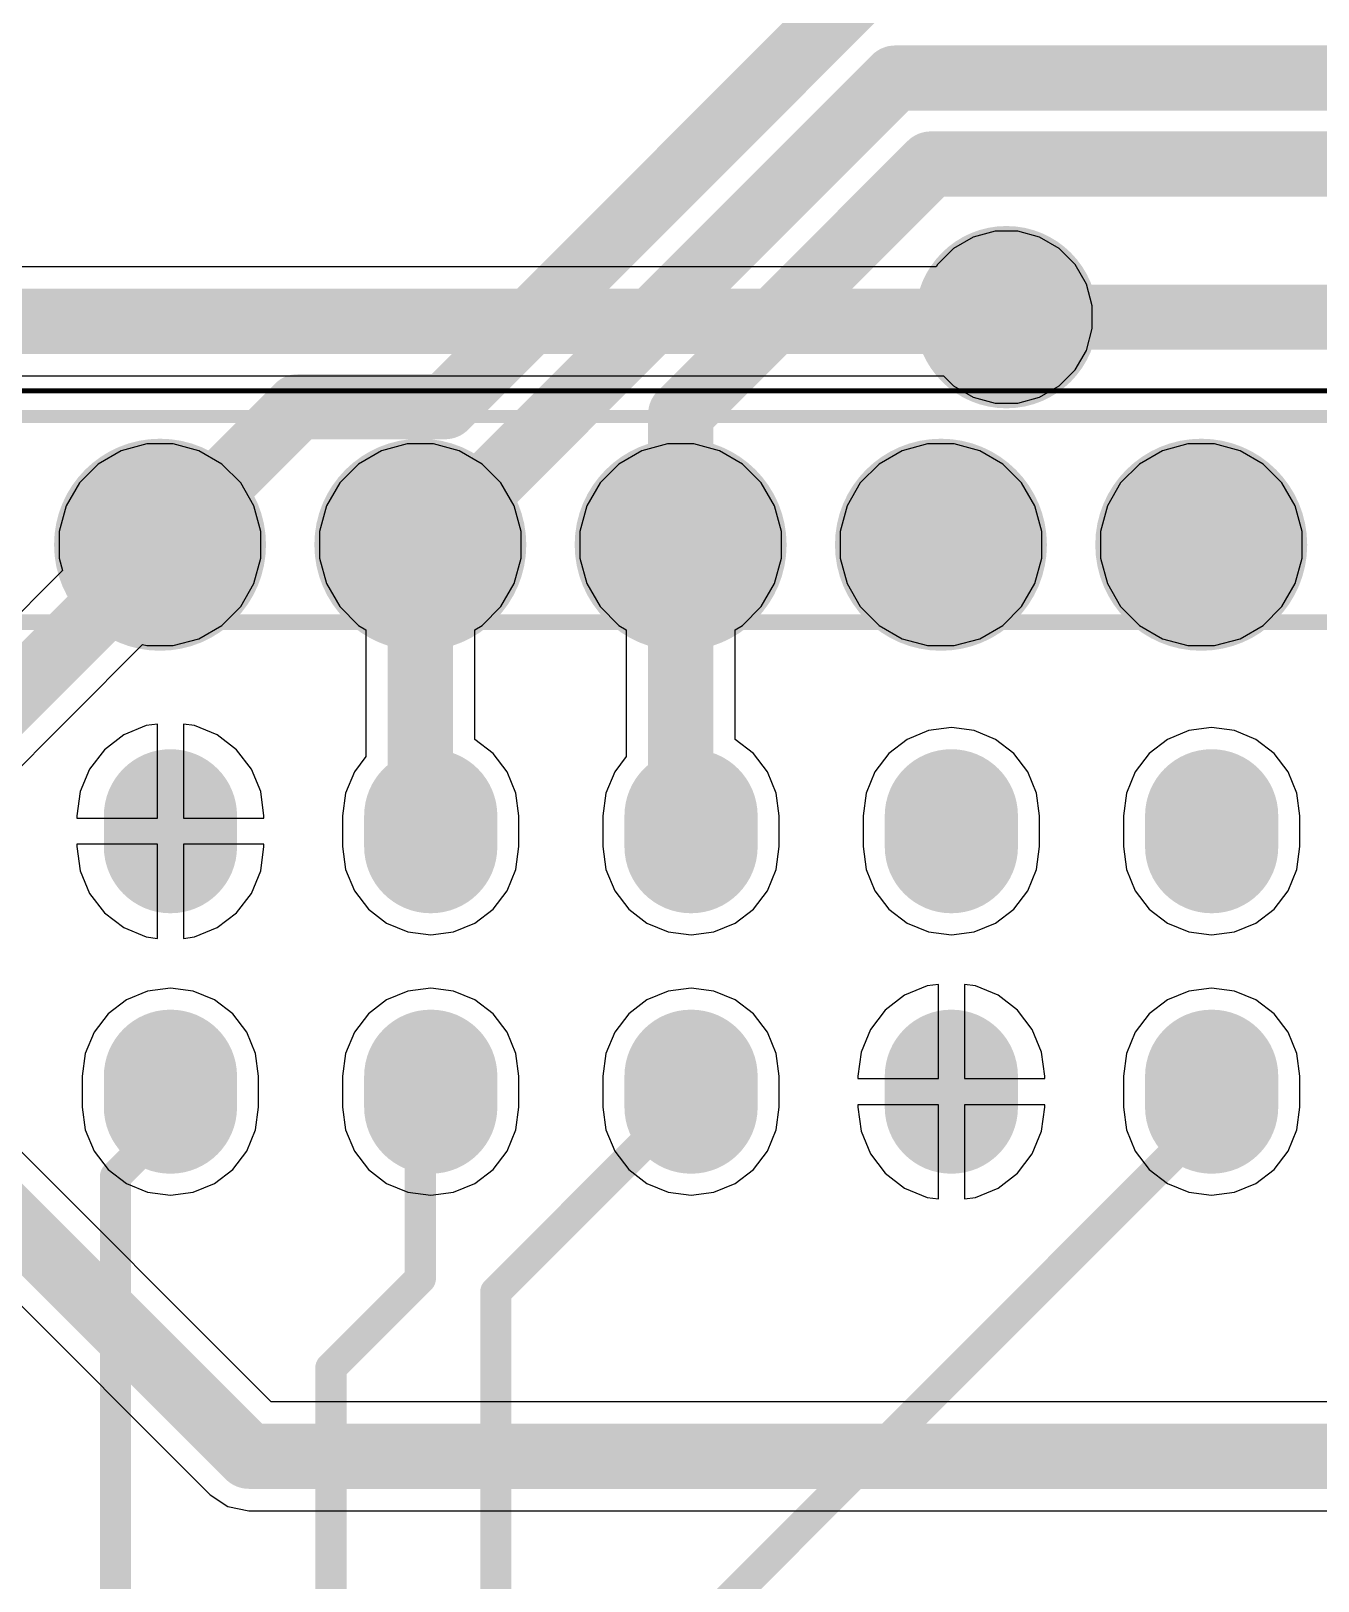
# Model space of a CAD drawing. Header units: inches. Extents: x -0.01 to 8.25, y -0.01 to 4.91.
# Drawn here: x 1.296 to 1.791, y 1.17 to 1.765 of the extents above; entities that cross this region are included whole.
import ezdxf

# ---------------------------------------------------------------- set-up
doc = ezdxf.new("R2010")
doc.units = ezdxf.units.IN
doc.header["$MEASUREMENT"] = 0
for name, color, linetype in [('Bottom Layer', 5, 'Continuous'), ('Bottom Solder', 6, 'Continuous'), ('Multi-Layer', 9, 'Continuous'), ('Pad Holes', 156, 'Continuous'), ('Top Assembly', 56, 'Continuous'), ('Top Courtyard', 56, 'Continuous'), ('Top Layer', 1, 'Continuous'), ('Top Overlay', 2, 'Continuous'), ('Top Solder', 216, 'Continuous'), ('Via Holes', 16, 'Continuous')]:
    doc.layers.add(name, color=color, linetype=linetype)

# ---------------------------------------------------------------- blocks, each defined once
blk = doc.blocks.new('MODULE_ESP32_DEVKITC_32D_37')
at = {"layer": 'Bottom Layer'}
h = blk.add_hatch(color=5, dxfattribs=at)
edge = h.paths.add_edge_path()
edge.add_arc((0.5, -0.22205), 0.03071, 0, 360)
h = blk.add_hatch(color=5, dxfattribs=at)
edge = h.paths.add_edge_path()
edge.add_arc((0.5, -0.32205), 0.03071, 0, 360)
h = blk.add_hatch(color=5, dxfattribs=at)
edge = h.paths.add_edge_path()
edge.add_arc((0.5, -0.42205), 0.03071, 0, 360)
h = blk.add_hatch(color=5, dxfattribs=at)
edge = h.paths.add_edge_path()
edge.add_arc((0.5, -0.52205), 0.03071, 0, 360)
h = blk.add_hatch(color=5, dxfattribs=at)
edge = h.paths.add_edge_path()
edge.add_arc((0.5, -0.62205), 0.03071, 0, 360)
at = {"layer": 'Bottom Solder'}
h = blk.add_hatch(color=6, dxfattribs=at)
edge = h.paths.add_edge_path()
edge.add_arc((0.5, -0.22205), 0.04071, 0, 360)
h = blk.add_hatch(color=6, dxfattribs=at)
edge = h.paths.add_edge_path()
edge.add_arc((0.5, -0.32205), 0.04071, 0, 360)
h = blk.add_hatch(color=6, dxfattribs=at)
edge = h.paths.add_edge_path()
edge.add_arc((0.5, -0.42205), 0.04071, 0, 360)
h = blk.add_hatch(color=6, dxfattribs=at)
edge = h.paths.add_edge_path()
edge.add_arc((0.5, -0.52205), 0.04071, 0, 360)
h = blk.add_hatch(color=6, dxfattribs=at)
edge = h.paths.add_edge_path()
edge.add_arc((0.5, -0.62205), 0.04071, 0, 360)
at = {"layer": 'Multi-Layer'}
h = blk.add_hatch(color=9, dxfattribs=at)
edge = h.paths.add_edge_path()
edge.add_arc((0.5, -0.22205), 0.03071, 0, 360)
h = blk.add_hatch(color=9, dxfattribs=at)
edge = h.paths.add_edge_path()
edge.add_arc((0.5, -0.32205), 0.03071, 0, 360)
h = blk.add_hatch(color=9, dxfattribs=at)
edge = h.paths.add_edge_path()
edge.add_arc((0.5, -0.42205), 0.03071, 0, 360)
h = blk.add_hatch(color=9, dxfattribs=at)
edge = h.paths.add_edge_path()
edge.add_arc((0.5, -0.52205), 0.03071, 0, 360)
h = blk.add_hatch(color=9, dxfattribs=at)
edge = h.paths.add_edge_path()
edge.add_arc((0.5, -0.62205), 0.03071, 0, 360)
at = {"layer": 'Pad Holes'}
h = blk.add_hatch(color=7, dxfattribs=at)
edge = h.paths.add_edge_path()
edge.add_arc((0.5, -0.22205), 0.02047, 0, 360)
h = blk.add_hatch(color=7, dxfattribs=at)
edge = h.paths.add_edge_path()
edge.add_arc((0.5, -0.32205), 0.02047, 0, 360)
h = blk.add_hatch(color=7, dxfattribs=at)
edge = h.paths.add_edge_path()
edge.add_arc((0.5, -0.42205), 0.02047, 0, 360)
h = blk.add_hatch(color=7, dxfattribs=at)
edge = h.paths.add_edge_path()
edge.add_arc((0.5, -0.52205), 0.02047, 0, 360)
h = blk.add_hatch(color=7, dxfattribs=at)
edge = h.paths.add_edge_path()
edge.add_arc((0.5, -0.62205), 0.02047, 0, 360)
at = {"layer": 'Top Layer'}
h = blk.add_hatch(color=1, dxfattribs=at)
edge = h.paths.add_edge_path()
edge.add_arc((0.5, -0.22205), 0.03071, 0, 360)
h = blk.add_hatch(color=1, dxfattribs=at)
edge = h.paths.add_edge_path()
edge.add_arc((0.5, -0.32205), 0.03071, 0, 360)
h = blk.add_hatch(color=1, dxfattribs=at)
edge = h.paths.add_edge_path()
edge.add_arc((0.5, -0.42205), 0.03071, 0, 360)
h = blk.add_hatch(color=1, dxfattribs=at)
edge = h.paths.add_edge_path()
edge.add_arc((0.5, -0.52205), 0.03071, 0, 360)
h = blk.add_hatch(color=1, dxfattribs=at)
edge = h.paths.add_edge_path()
edge.add_arc((0.5, -0.62205), 0.03071, 0, 360)
at = {"layer": 'Top Solder'}
h = blk.add_hatch(color=216, dxfattribs=at)
edge = h.paths.add_edge_path()
edge.add_arc((0.5, -0.22205), 0.04071, 0, 360)
h = blk.add_hatch(color=216, dxfattribs=at)
edge = h.paths.add_edge_path()
edge.add_arc((0.5, -0.32205), 0.04071, 0, 360)
h = blk.add_hatch(color=216, dxfattribs=at)
edge = h.paths.add_edge_path()
edge.add_arc((0.5, -0.42205), 0.04071, 0, 360)
h = blk.add_hatch(color=216, dxfattribs=at)
edge = h.paths.add_edge_path()
edge.add_arc((0.5, -0.52205), 0.04071, 0, 360)
h = blk.add_hatch(color=216, dxfattribs=at)
edge = h.paths.add_edge_path()
edge.add_arc((0.5, -0.62205), 0.04071, 0, 360)
at = {"layer": 'Top Assembly'}
blk.add_lwpolyline([(0.54921, 1.0689, 0.005, 0.005, 0), (0.54921, -1.07283, 0.005, 0.005, 0)], format="xyseb", dxfattribs=at)
at = {"layer": 'Top Courtyard'}
blk.add_lwpolyline([(0.55906, 1.07874, 0.00197, 0.00197, 0), (0.55906, -1.08268, 0.00197, 0.00197, 0)], format="xyseb", dxfattribs=at)
at = {"layer": 'Top Overlay'}
blk.add_lwpolyline([(0.54921, 1.0689, 0.005, 0.005, 0), (0.54921, -1.07283, 0.005, 0.005, 0)], format="xyseb", dxfattribs=at)
blk = doc.blocks.new('RPI_ZERO_W_38')
at = {"layer": 'Bottom Layer'}
h = blk.add_hatch(color=5, dxfattribs=at)
edge = h.paths.add_edge_path()
edge.add_arc((-1.19213, 0.96378), 0.02559, 180, 360)
edge.add_line((-1.16654, 0.96378), (-1.16654, 0.97559))
edge.add_arc((-1.19213, 0.97559), 0.02559, 0, 180)
edge.add_line((-1.21772, 0.97559), (-1.21772, 0.96378))
h = blk.add_hatch(color=5, dxfattribs=at)
edge = h.paths.add_edge_path()
edge.add_arc((-1.09213, 0.96378), 0.02559, 180, 360)
edge.add_line((-1.06654, 0.96378), (-1.06654, 0.97559))
edge.add_arc((-1.09213, 0.97559), 0.02559, 0, 180)
edge.add_line((-1.11772, 0.97559), (-1.11772, 0.96378))
h = blk.add_hatch(color=5, dxfattribs=at)
edge = h.paths.add_edge_path()
edge.add_arc((-0.99213, 0.96378), 0.02559, 180, 360)
edge.add_line((-0.96654, 0.96378), (-0.96654, 0.97559))
edge.add_arc((-0.99213, 0.97559), 0.02559, 0, 180)
edge.add_line((-1.01772, 0.97559), (-1.01772, 0.96378))
h = blk.add_hatch(color=5, dxfattribs=at)
edge = h.paths.add_edge_path()
edge.add_arc((-0.89213, 0.96378), 0.02559, 180, 360)
edge.add_line((-0.86654, 0.96378), (-0.86654, 0.97559))
edge.add_arc((-0.89213, 0.97559), 0.02559, 0, 180)
edge.add_line((-0.91772, 0.97559), (-0.91772, 0.96378))
h = blk.add_hatch(color=5, dxfattribs=at)
edge = h.paths.add_edge_path()
edge.add_arc((-0.79213, 0.96378), 0.02559, 180, 360)
edge.add_line((-0.76654, 0.96378), (-0.76654, 0.97559))
edge.add_arc((-0.79213, 0.97559), 0.02559, 0, 180)
edge.add_line((-0.81772, 0.97559), (-0.81772, 0.96378))
h = blk.add_hatch(color=5, dxfattribs=at)
edge = h.paths.add_edge_path()
edge.add_arc((-1.19213, 0.86378), 0.02559, 180, 360)
edge.add_line((-1.16654, 0.86378), (-1.16654, 0.87559))
edge.add_arc((-1.19213, 0.87559), 0.02559, 0, 180)
edge.add_line((-1.21772, 0.87559), (-1.21772, 0.86378))
h = blk.add_hatch(color=5, dxfattribs=at)
edge = h.paths.add_edge_path()
edge.add_arc((-1.09213, 0.86378), 0.02559, 180, 360)
edge.add_line((-1.06654, 0.86378), (-1.06654, 0.87559))
edge.add_arc((-1.09213, 0.87559), 0.02559, 0, 180)
edge.add_line((-1.11772, 0.87559), (-1.11772, 0.86378))
h = blk.add_hatch(color=5, dxfattribs=at)
edge = h.paths.add_edge_path()
edge.add_arc((-0.99213, 0.86378), 0.02559, 180, 360)
edge.add_line((-0.96654, 0.86378), (-0.96654, 0.87559))
edge.add_arc((-0.99213, 0.87559), 0.02559, 0, 180)
edge.add_line((-1.01772, 0.87559), (-1.01772, 0.86378))
h = blk.add_hatch(color=5, dxfattribs=at)
edge = h.paths.add_edge_path()
edge.add_arc((-0.89213, 0.86378), 0.02559, 180, 360)
edge.add_line((-0.86654, 0.86378), (-0.86654, 0.87559))
edge.add_arc((-0.89213, 0.87559), 0.02559, 0, 180)
edge.add_line((-0.91772, 0.87559), (-0.91772, 0.86378))
h = blk.add_hatch(color=5, dxfattribs=at)
edge = h.paths.add_edge_path()
edge.add_arc((-0.79213, 0.86378), 0.02559, 180, 360)
edge.add_line((-0.76654, 0.86378), (-0.76654, 0.87559))
edge.add_arc((-0.79213, 0.87559), 0.02559, 0, 180)
edge.add_line((-0.81772, 0.87559), (-0.81772, 0.86378))
at = {"layer": 'Bottom Solder'}
h = blk.add_hatch(color=6, dxfattribs=at)
edge = h.paths.add_edge_path()
edge.add_arc((-1.19213, 0.96378), 0.02559, 180, 360)
edge.add_line((-1.16654, 0.96378), (-1.16654, 0.97559))
edge.add_arc((-1.19213, 0.97559), 0.02559, 0, 180)
edge.add_line((-1.21772, 0.97559), (-1.21772, 0.96378))
h = blk.add_hatch(color=6, dxfattribs=at)
edge = h.paths.add_edge_path()
edge.add_arc((-1.09213, 0.96378), 0.02559, 180, 360)
edge.add_line((-1.06654, 0.96378), (-1.06654, 0.97559))
edge.add_arc((-1.09213, 0.97559), 0.02559, 0, 180)
edge.add_line((-1.11772, 0.97559), (-1.11772, 0.96378))
h = blk.add_hatch(color=6, dxfattribs=at)
edge = h.paths.add_edge_path()
edge.add_arc((-0.99213, 0.96378), 0.02559, 180, 360)
edge.add_line((-0.96654, 0.96378), (-0.96654, 0.97559))
edge.add_arc((-0.99213, 0.97559), 0.02559, 0, 180)
edge.add_line((-1.01772, 0.97559), (-1.01772, 0.96378))
h = blk.add_hatch(color=6, dxfattribs=at)
edge = h.paths.add_edge_path()
edge.add_arc((-0.89213, 0.96378), 0.02559, 180, 360)
edge.add_line((-0.86654, 0.96378), (-0.86654, 0.97559))
edge.add_arc((-0.89213, 0.97559), 0.02559, 0, 180)
edge.add_line((-0.91772, 0.97559), (-0.91772, 0.96378))
h = blk.add_hatch(color=6, dxfattribs=at)
edge = h.paths.add_edge_path()
edge.add_arc((-0.79213, 0.96378), 0.02559, 180, 360)
edge.add_line((-0.76654, 0.96378), (-0.76654, 0.97559))
edge.add_arc((-0.79213, 0.97559), 0.02559, 0, 180)
edge.add_line((-0.81772, 0.97559), (-0.81772, 0.96378))
h = blk.add_hatch(color=6, dxfattribs=at)
edge = h.paths.add_edge_path()
edge.add_arc((-1.19213, 0.86378), 0.02559, 180, 360)
edge.add_line((-1.16654, 0.86378), (-1.16654, 0.87559))
edge.add_arc((-1.19213, 0.87559), 0.02559, 0, 180)
edge.add_line((-1.21772, 0.87559), (-1.21772, 0.86378))
h = blk.add_hatch(color=6, dxfattribs=at)
edge = h.paths.add_edge_path()
edge.add_arc((-1.09213, 0.86378), 0.02559, 180, 360)
edge.add_line((-1.06654, 0.86378), (-1.06654, 0.87559))
edge.add_arc((-1.09213, 0.87559), 0.02559, 0, 180)
edge.add_line((-1.11772, 0.87559), (-1.11772, 0.86378))
h = blk.add_hatch(color=6, dxfattribs=at)
edge = h.paths.add_edge_path()
edge.add_arc((-0.99213, 0.86378), 0.02559, 180, 360)
edge.add_line((-0.96654, 0.86378), (-0.96654, 0.87559))
edge.add_arc((-0.99213, 0.87559), 0.02559, 0, 180)
edge.add_line((-1.01772, 0.87559), (-1.01772, 0.86378))
h = blk.add_hatch(color=6, dxfattribs=at)
edge = h.paths.add_edge_path()
edge.add_arc((-0.89213, 0.86378), 0.02559, 180, 360)
edge.add_line((-0.86654, 0.86378), (-0.86654, 0.87559))
edge.add_arc((-0.89213, 0.87559), 0.02559, 0, 180)
edge.add_line((-0.91772, 0.87559), (-0.91772, 0.86378))
h = blk.add_hatch(color=6, dxfattribs=at)
edge = h.paths.add_edge_path()
edge.add_arc((-0.79213, 0.86378), 0.02559, 180, 360)
edge.add_line((-0.76654, 0.86378), (-0.76654, 0.87559))
edge.add_arc((-0.79213, 0.87559), 0.02559, 0, 180)
edge.add_line((-0.81772, 0.87559), (-0.81772, 0.86378))
at = {"layer": 'Multi-Layer'}
h = blk.add_hatch(color=9, dxfattribs=at)
edge = h.paths.add_edge_path()
edge.add_arc((-1.19213, 0.96378), 0.02559, 180, 360)
edge.add_line((-1.16654, 0.96378), (-1.16654, 0.97559))
edge.add_arc((-1.19213, 0.97559), 0.02559, 0, 180)
edge.add_line((-1.21772, 0.97559), (-1.21772, 0.96378))
h = blk.add_hatch(color=9, dxfattribs=at)
edge = h.paths.add_edge_path()
edge.add_arc((-1.09213, 0.96378), 0.02559, 180, 360)
edge.add_line((-1.06654, 0.96378), (-1.06654, 0.97559))
edge.add_arc((-1.09213, 0.97559), 0.02559, 0, 180)
edge.add_line((-1.11772, 0.97559), (-1.11772, 0.96378))
h = blk.add_hatch(color=9, dxfattribs=at)
edge = h.paths.add_edge_path()
edge.add_arc((-0.99213, 0.96378), 0.02559, 180, 360)
edge.add_line((-0.96654, 0.96378), (-0.96654, 0.97559))
edge.add_arc((-0.99213, 0.97559), 0.02559, 0, 180)
edge.add_line((-1.01772, 0.97559), (-1.01772, 0.96378))
h = blk.add_hatch(color=9, dxfattribs=at)
edge = h.paths.add_edge_path()
edge.add_arc((-0.89213, 0.96378), 0.02559, 180, 360)
edge.add_line((-0.86654, 0.96378), (-0.86654, 0.97559))
edge.add_arc((-0.89213, 0.97559), 0.02559, 0, 180)
edge.add_line((-0.91772, 0.97559), (-0.91772, 0.96378))
h = blk.add_hatch(color=9, dxfattribs=at)
edge = h.paths.add_edge_path()
edge.add_arc((-0.79213, 0.96378), 0.02559, 180, 360)
edge.add_line((-0.76654, 0.96378), (-0.76654, 0.97559))
edge.add_arc((-0.79213, 0.97559), 0.02559, 0, 180)
edge.add_line((-0.81772, 0.97559), (-0.81772, 0.96378))
h = blk.add_hatch(color=9, dxfattribs=at)
edge = h.paths.add_edge_path()
edge.add_arc((-1.19213, 0.86378), 0.02559, 180, 360)
edge.add_line((-1.16654, 0.86378), (-1.16654, 0.87559))
edge.add_arc((-1.19213, 0.87559), 0.02559, 0, 180)
edge.add_line((-1.21772, 0.87559), (-1.21772, 0.86378))
h = blk.add_hatch(color=9, dxfattribs=at)
edge = h.paths.add_edge_path()
edge.add_arc((-1.09213, 0.86378), 0.02559, 180, 360)
edge.add_line((-1.06654, 0.86378), (-1.06654, 0.87559))
edge.add_arc((-1.09213, 0.87559), 0.02559, 0, 180)
edge.add_line((-1.11772, 0.87559), (-1.11772, 0.86378))
h = blk.add_hatch(color=9, dxfattribs=at)
edge = h.paths.add_edge_path()
edge.add_arc((-0.99213, 0.86378), 0.02559, 180, 360)
edge.add_line((-0.96654, 0.86378), (-0.96654, 0.87559))
edge.add_arc((-0.99213, 0.87559), 0.02559, 0, 180)
edge.add_line((-1.01772, 0.87559), (-1.01772, 0.86378))
h = blk.add_hatch(color=9, dxfattribs=at)
edge = h.paths.add_edge_path()
edge.add_arc((-0.89213, 0.86378), 0.02559, 180, 360)
edge.add_line((-0.86654, 0.86378), (-0.86654, 0.87559))
edge.add_arc((-0.89213, 0.87559), 0.02559, 0, 180)
edge.add_line((-0.91772, 0.87559), (-0.91772, 0.86378))
h = blk.add_hatch(color=9, dxfattribs=at)
edge = h.paths.add_edge_path()
edge.add_arc((-0.79213, 0.86378), 0.02559, 180, 360)
edge.add_line((-0.76654, 0.86378), (-0.76654, 0.87559))
edge.add_arc((-0.79213, 0.87559), 0.02559, 0, 180)
edge.add_line((-0.81772, 0.87559), (-0.81772, 0.86378))
at = {"layer": 'Pad Holes'}
h = blk.add_hatch(color=7, dxfattribs=at)
edge = h.paths.add_edge_path()
edge.add_arc((-1.19213, 0.96969), 0.02, 0, 360)
h = blk.add_hatch(color=7, dxfattribs=at)
edge = h.paths.add_edge_path()
edge.add_arc((-1.09213, 0.96969), 0.02, 0, 360)
h = blk.add_hatch(color=7, dxfattribs=at)
edge = h.paths.add_edge_path()
edge.add_arc((-0.99213, 0.96969), 0.02, 0, 360)
h = blk.add_hatch(color=7, dxfattribs=at)
edge = h.paths.add_edge_path()
edge.add_arc((-0.89213, 0.96969), 0.02, 0, 360)
h = blk.add_hatch(color=7, dxfattribs=at)
edge = h.paths.add_edge_path()
edge.add_arc((-0.79213, 0.96969), 0.02, 0, 360)
h = blk.add_hatch(color=7, dxfattribs=at)
edge = h.paths.add_edge_path()
edge.add_arc((-1.19213, 0.86969), 0.02, 0, 360)
h = blk.add_hatch(color=7, dxfattribs=at)
edge = h.paths.add_edge_path()
edge.add_arc((-1.09213, 0.86969), 0.02, 0, 360)
h = blk.add_hatch(color=7, dxfattribs=at)
edge = h.paths.add_edge_path()
edge.add_arc((-0.99213, 0.86969), 0.02, 0, 360)
h = blk.add_hatch(color=7, dxfattribs=at)
edge = h.paths.add_edge_path()
edge.add_arc((-0.89213, 0.86969), 0.02, 0, 360)
h = blk.add_hatch(color=7, dxfattribs=at)
edge = h.paths.add_edge_path()
edge.add_arc((-0.79213, 0.86969), 0.02, 0, 360)
at = {"layer": 'Top Layer'}
h = blk.add_hatch(color=1, dxfattribs=at)
edge = h.paths.add_edge_path()
edge.add_arc((-1.19213, 0.96378), 0.02559, 180, 360)
edge.add_line((-1.16654, 0.96378), (-1.16654, 0.97559))
edge.add_arc((-1.19213, 0.97559), 0.02559, 0, 180)
edge.add_line((-1.21772, 0.97559), (-1.21772, 0.96378))
h = blk.add_hatch(color=1, dxfattribs=at)
edge = h.paths.add_edge_path()
edge.add_arc((-1.09213, 0.96378), 0.02559, 180, 360)
edge.add_line((-1.06654, 0.96378), (-1.06654, 0.97559))
edge.add_arc((-1.09213, 0.97559), 0.02559, 0, 180)
edge.add_line((-1.11772, 0.97559), (-1.11772, 0.96378))
h = blk.add_hatch(color=1, dxfattribs=at)
edge = h.paths.add_edge_path()
edge.add_arc((-0.99213, 0.96378), 0.02559, 180, 360)
edge.add_line((-0.96654, 0.96378), (-0.96654, 0.97559))
edge.add_arc((-0.99213, 0.97559), 0.02559, 0, 180)
edge.add_line((-1.01772, 0.97559), (-1.01772, 0.96378))
h = blk.add_hatch(color=1, dxfattribs=at)
edge = h.paths.add_edge_path()
edge.add_arc((-0.89213, 0.96378), 0.02559, 180, 360)
edge.add_line((-0.86654, 0.96378), (-0.86654, 0.97559))
edge.add_arc((-0.89213, 0.97559), 0.02559, 0, 180)
edge.add_line((-0.91772, 0.97559), (-0.91772, 0.96378))
h = blk.add_hatch(color=1, dxfattribs=at)
edge = h.paths.add_edge_path()
edge.add_arc((-0.79213, 0.96378), 0.02559, 180, 360)
edge.add_line((-0.76654, 0.96378), (-0.76654, 0.97559))
edge.add_arc((-0.79213, 0.97559), 0.02559, 0, 180)
edge.add_line((-0.81772, 0.97559), (-0.81772, 0.96378))
h = blk.add_hatch(color=1, dxfattribs=at)
edge = h.paths.add_edge_path()
edge.add_arc((-1.19213, 0.86378), 0.02559, 180, 360)
edge.add_line((-1.16654, 0.86378), (-1.16654, 0.87559))
edge.add_arc((-1.19213, 0.87559), 0.02559, 0, 180)
edge.add_line((-1.21772, 0.87559), (-1.21772, 0.86378))
h = blk.add_hatch(color=1, dxfattribs=at)
edge = h.paths.add_edge_path()
edge.add_arc((-1.09213, 0.86378), 0.02559, 180, 360)
edge.add_line((-1.06654, 0.86378), (-1.06654, 0.87559))
edge.add_arc((-1.09213, 0.87559), 0.02559, 0, 180)
edge.add_line((-1.11772, 0.87559), (-1.11772, 0.86378))
h = blk.add_hatch(color=1, dxfattribs=at)
edge = h.paths.add_edge_path()
edge.add_arc((-0.99213, 0.86378), 0.02559, 180, 360)
edge.add_line((-0.96654, 0.86378), (-0.96654, 0.87559))
edge.add_arc((-0.99213, 0.87559), 0.02559, 0, 180)
edge.add_line((-1.01772, 0.87559), (-1.01772, 0.86378))
h = blk.add_hatch(color=1, dxfattribs=at)
edge = h.paths.add_edge_path()
edge.add_arc((-0.89213, 0.86378), 0.02559, 180, 360)
edge.add_line((-0.86654, 0.86378), (-0.86654, 0.87559))
edge.add_arc((-0.89213, 0.87559), 0.02559, 0, 180)
edge.add_line((-0.91772, 0.87559), (-0.91772, 0.86378))
h = blk.add_hatch(color=1, dxfattribs=at)
edge = h.paths.add_edge_path()
edge.add_arc((-0.79213, 0.86378), 0.02559, 180, 360)
edge.add_line((-0.76654, 0.86378), (-0.76654, 0.87559))
edge.add_arc((-0.79213, 0.87559), 0.02559, 0, 180)
edge.add_line((-0.81772, 0.87559), (-0.81772, 0.86378))
at = {"layer": 'Top Solder'}
h = blk.add_hatch(color=216, dxfattribs=at)
edge = h.paths.add_edge_path()
edge.add_arc((-1.19213, 0.96378), 0.02559, 180, 360)
edge.add_line((-1.16654, 0.96378), (-1.16654, 0.97559))
edge.add_arc((-1.19213, 0.97559), 0.02559, 0, 180)
edge.add_line((-1.21772, 0.97559), (-1.21772, 0.96378))
h = blk.add_hatch(color=216, dxfattribs=at)
edge = h.paths.add_edge_path()
edge.add_arc((-1.09213, 0.96378), 0.02559, 180, 360)
edge.add_line((-1.06654, 0.96378), (-1.06654, 0.97559))
edge.add_arc((-1.09213, 0.97559), 0.02559, 0, 180)
edge.add_line((-1.11772, 0.97559), (-1.11772, 0.96378))
h = blk.add_hatch(color=216, dxfattribs=at)
edge = h.paths.add_edge_path()
edge.add_arc((-0.99213, 0.96378), 0.02559, 180, 360)
edge.add_line((-0.96654, 0.96378), (-0.96654, 0.97559))
edge.add_arc((-0.99213, 0.97559), 0.02559, 0, 180)
edge.add_line((-1.01772, 0.97559), (-1.01772, 0.96378))
h = blk.add_hatch(color=216, dxfattribs=at)
edge = h.paths.add_edge_path()
edge.add_arc((-0.89213, 0.96378), 0.02559, 180, 360)
edge.add_line((-0.86654, 0.96378), (-0.86654, 0.97559))
edge.add_arc((-0.89213, 0.97559), 0.02559, 0, 180)
edge.add_line((-0.91772, 0.97559), (-0.91772, 0.96378))
h = blk.add_hatch(color=216, dxfattribs=at)
edge = h.paths.add_edge_path()
edge.add_arc((-0.79213, 0.96378), 0.02559, 180, 360)
edge.add_line((-0.76654, 0.96378), (-0.76654, 0.97559))
edge.add_arc((-0.79213, 0.97559), 0.02559, 0, 180)
edge.add_line((-0.81772, 0.97559), (-0.81772, 0.96378))
h = blk.add_hatch(color=216, dxfattribs=at)
edge = h.paths.add_edge_path()
edge.add_arc((-1.19213, 0.86378), 0.02559, 180, 360)
edge.add_line((-1.16654, 0.86378), (-1.16654, 0.87559))
edge.add_arc((-1.19213, 0.87559), 0.02559, 0, 180)
edge.add_line((-1.21772, 0.87559), (-1.21772, 0.86378))
h = blk.add_hatch(color=216, dxfattribs=at)
edge = h.paths.add_edge_path()
edge.add_arc((-1.09213, 0.86378), 0.02559, 180, 360)
edge.add_line((-1.06654, 0.86378), (-1.06654, 0.87559))
edge.add_arc((-1.09213, 0.87559), 0.02559, 0, 180)
edge.add_line((-1.11772, 0.87559), (-1.11772, 0.86378))
h = blk.add_hatch(color=216, dxfattribs=at)
edge = h.paths.add_edge_path()
edge.add_arc((-0.99213, 0.86378), 0.02559, 180, 360)
edge.add_line((-0.96654, 0.86378), (-0.96654, 0.87559))
edge.add_arc((-0.99213, 0.87559), 0.02559, 0, 180)
edge.add_line((-1.01772, 0.87559), (-1.01772, 0.86378))
h = blk.add_hatch(color=216, dxfattribs=at)
edge = h.paths.add_edge_path()
edge.add_arc((-0.89213, 0.86378), 0.02559, 180, 360)
edge.add_line((-0.86654, 0.86378), (-0.86654, 0.87559))
edge.add_arc((-0.89213, 0.87559), 0.02559, 0, 180)
edge.add_line((-0.91772, 0.87559), (-0.91772, 0.86378))
h = blk.add_hatch(color=216, dxfattribs=at)
edge = h.paths.add_edge_path()
edge.add_arc((-0.79213, 0.86378), 0.02559, 180, 360)
edge.add_line((-0.76654, 0.86378), (-0.76654, 0.87559))
edge.add_arc((-0.79213, 0.87559), 0.02559, 0, 180)
edge.add_line((-0.81772, 0.87559), (-0.81772, 0.86378))
at = {"layer": 'Top Overlay'}
blk.add_lwpolyline([(-2.45, 1.05, 0.006, 0.006, 0), (0.2, 1.05, 0.006, 0.006, 0)], format="xyseb", dxfattribs=at)

msp = doc.modelspace()

# ---------------------------------------------------------------- hatches: boundary and pattern name
at = {"layer": 'Bottom Layer'}
h = msp.add_hatch(color=5, dxfattribs=at)
edge = h.paths.add_edge_path()
edge.add_arc((1.67114, 1.65518), 0.025, 0, 360)
at = {"layer": 'Bottom Solder'}
h = msp.add_hatch(color=6, dxfattribs=at)
edge = h.paths.add_edge_path()
edge.add_arc((1.67114, 1.65518), 0.035, 0, 360)
at = {"layer": 'Top Layer'}
h = msp.add_hatch(color=1, dxfattribs=at)
edge = h.paths.add_edge_path()
edge.add_arc((1.67114, 1.65518), 0.025, 0, 360)
at = {"layer": 'Top Solder'}
h = msp.add_hatch(color=216, dxfattribs=at)
edge = h.paths.add_edge_path()
edge.add_arc((1.67114, 1.65518), 0.035, 0, 360)
at = {"layer": 'Via Holes'}
h = msp.add_hatch(color=7, dxfattribs=at)
edge = h.paths.add_edge_path()
edge.add_arc((1.67114, 1.65518), 0.00984, 0, 360)

# ---------------------------------------------------------------- linework, layer by layer
at = {"layer": 'Bottom Layer'}
for p, q in [((1.65841, 1.68593), (1.65088, 1.68158)), ((1.6668, 1.68818), (1.65841, 1.68593)), ((1.67549, 1.68818), (1.6668, 1.68818)), ((1.68388, 1.68593), (1.67549, 1.68818)), ((1.69141, 1.68158), (1.68388, 1.68593)), ((1.65088, 1.68158), (1.64474, 1.67544)), ((1.69755, 1.67544), (1.69141, 1.68158)), ((1.64418, 1.67448), (1.10894, 1.67448)), ((1.64474, 1.67544), (1.64418, 1.67448)), ((1.70189, 1.66791), (1.69755, 1.67544)), ((1.70414, 1.65952), (1.70189, 1.66791)), ((1.70414, 1.65083), (1.70414, 1.65952)), ((1.70189, 1.64244), (1.70414, 1.65083)), ((1.69755, 1.63491), (1.70189, 1.64244)), ((1.11173, 1.63268), (1.64697, 1.63268)), ((1.64697, 1.63268), (1.65088, 1.62877)), ((1.69141, 1.62877), (1.69755, 1.63491)), ((1.65088, 1.62877), (1.65841, 1.62443)), ((1.68388, 1.62443), (1.69141, 1.62877)), ((1.65841, 1.62443), (1.6668, 1.62218)), ((1.6668, 1.62218), (1.67549, 1.62218)), ((1.67549, 1.62218), (1.68388, 1.62443)), ((1.33106, 1.60387), (1.32223, 1.59877)), ((1.3409, 1.6065), (1.33106, 1.60387)), ((1.3511, 1.6065), (1.3409, 1.6065)), ((1.36094, 1.60387), (1.3511, 1.6065)), ((1.36977, 1.59877), (1.36094, 1.60387)), ((1.43106, 1.60387), (1.42223, 1.59877)), ((1.4409, 1.6065), (1.43106, 1.60387)), ((1.4511, 1.6065), (1.4409, 1.6065)), ((1.46094, 1.60387), (1.4511, 1.6065)), ((1.46977, 1.59877), (1.46094, 1.60387)), ((1.53106, 1.60387), (1.52223, 1.59877)), ((1.5409, 1.6065), (1.53106, 1.60387)), ((1.5511, 1.6065), (1.5409, 1.6065)), ((1.56094, 1.60387), (1.5511, 1.6065)), ((1.56977, 1.59877), (1.56094, 1.60387)), ((1.63106, 1.60387), (1.62223, 1.59877)), ((1.6409, 1.6065), (1.63106, 1.60387)), ((1.6511, 1.6065), (1.6409, 1.6065)), ((1.66094, 1.60387), (1.6511, 1.6065)), ((1.66977, 1.59877), (1.66094, 1.60387)), ((1.73106, 1.60387), (1.72223, 1.59877)), ((1.7409, 1.6065), (1.73106, 1.60387)), ((1.7511, 1.6065), (1.7409, 1.6065)), ((1.76094, 1.60387), (1.7511, 1.6065)), ((1.76977, 1.59877), (1.76094, 1.60387)), ((1.32223, 1.59877), (1.31503, 1.59156)), ((1.37698, 1.59156), (1.36977, 1.59877)), ((1.42223, 1.59877), (1.41503, 1.59156)), ((1.47698, 1.59156), (1.46977, 1.59877)), ((1.52223, 1.59877), (1.51503, 1.59156)), ((1.57698, 1.59156), (1.56977, 1.59877)), ((1.62223, 1.59877), (1.61503, 1.59156)), ((1.67698, 1.59156), (1.66977, 1.59877)), ((1.72223, 1.59877), (1.71503, 1.59156)), ((1.77698, 1.59156), (1.76977, 1.59877)), ((1.31503, 1.59156), (1.30993, 1.58274)), ((1.38207, 1.58274), (1.37698, 1.59156)), ((1.41503, 1.59156), (1.40993, 1.58274)), ((1.48207, 1.58274), (1.47698, 1.59156)), ((1.51503, 1.59156), (1.50993, 1.58274)), ((1.58207, 1.58274), (1.57698, 1.59156)), ((1.61503, 1.59156), (1.60993, 1.58274)), ((1.68207, 1.58274), (1.67698, 1.59156)), ((1.71503, 1.59156), (1.70993, 1.58274)), ((1.78207, 1.58274), (1.77698, 1.59156)), ((1.30993, 1.58274), (1.30729, 1.57289)), ((1.38471, 1.57289), (1.38207, 1.58274)), ((1.40993, 1.58274), (1.40729, 1.57289)), ((1.48471, 1.57289), (1.48207, 1.58274)), ((1.50993, 1.58274), (1.50729, 1.57289)), ((1.58471, 1.57289), (1.58207, 1.58274)), ((1.60993, 1.58274), (1.60729, 1.57289)), ((1.68471, 1.57289), (1.68207, 1.58274)), ((1.70993, 1.58274), (1.70729, 1.57289)), ((1.78471, 1.57289), (1.78207, 1.58274)), ((1.30729, 1.57289), (1.30729, 1.5627)), ((1.38471, 1.5627), (1.38471, 1.57289)), ((1.40729, 1.57289), (1.40729, 1.5627)), ((1.48471, 1.5627), (1.48471, 1.57289)), ((1.50729, 1.57289), (1.50729, 1.5627)), ((1.58471, 1.5627), (1.58471, 1.57289)), ((1.60729, 1.57289), (1.60729, 1.5627)), ((1.68471, 1.5627), (1.68471, 1.57289)), ((1.70729, 1.57289), (1.70729, 1.5627)), ((1.78471, 1.5627), (1.78471, 1.57289)), ((1.30729, 1.5627), (1.30858, 1.55789)), ((1.38207, 1.55286), (1.38471, 1.5627)), ((1.40729, 1.5627), (1.40993, 1.55286)), ((1.48207, 1.55286), (1.48471, 1.5627)), ((1.50729, 1.5627), (1.50993, 1.55286)), ((1.58207, 1.55286), (1.58471, 1.5627)), ((1.60729, 1.5627), (1.60993, 1.55286)), ((1.68207, 1.55286), (1.68471, 1.5627)), ((1.70729, 1.5627), (1.70993, 1.55286)), ((1.78207, 1.55286), (1.78471, 1.5627)), ((1.30858, 1.55789), (1.24801, 1.49732)), ((1.37698, 1.54403), (1.38207, 1.55286)), ((1.40993, 1.55286), (1.41503, 1.54403)), ((1.47698, 1.54403), (1.48207, 1.55286)), ((1.50993, 1.55286), (1.51503, 1.54403)), ((1.57698, 1.54403), (1.58207, 1.55286)), ((1.60993, 1.55286), (1.61503, 1.54403)), ((1.67698, 1.54403), (1.68207, 1.55286)), ((1.70993, 1.55286), (1.71503, 1.54403)), ((1.77698, 1.54403), (1.78207, 1.55286)), ((1.36977, 1.53682), (1.37698, 1.54403)), ((1.41503, 1.54403), (1.42223, 1.53682)), ((1.46977, 1.53682), (1.47698, 1.54403)), ((1.51503, 1.54403), (1.52223, 1.53682)), ((1.56977, 1.53682), (1.57698, 1.54403)), ((1.61503, 1.54403), (1.62223, 1.53682)), ((1.66977, 1.53682), (1.67698, 1.54403)), ((1.71503, 1.54403), (1.72223, 1.53682)), ((1.76977, 1.53682), (1.77698, 1.54403)), ((1.36094, 1.53173), (1.36977, 1.53682)), ((1.42223, 1.53682), (1.4251, 1.53517)), ((1.4669, 1.53517), (1.46977, 1.53682)), ((1.52223, 1.53682), (1.5251, 1.53517)), ((1.5669, 1.53517), (1.56977, 1.53682)), ((1.62223, 1.53682), (1.63106, 1.53173)), ((1.66094, 1.53173), (1.66977, 1.53682)), ((1.72223, 1.53682), (1.73106, 1.53173)), ((1.76094, 1.53173), (1.76977, 1.53682)), ((1.2826, 1.47278), (1.33932, 1.52951)), ((1.33932, 1.52951), (1.3409, 1.52909)), ((1.3511, 1.52909), (1.36094, 1.53173)), ((1.4251, 1.53517), (1.4251, 1.48643)), ((1.4669, 1.49306), (1.4669, 1.53517)), ((1.5251, 1.53517), (1.5251, 1.48643)), ((1.5669, 1.49306), (1.5669, 1.53517)), ((1.63106, 1.53173), (1.6409, 1.52909)), ((1.6511, 1.52909), (1.66094, 1.53173)), ((1.73106, 1.53173), (1.7409, 1.52909)), ((1.7511, 1.52909), (1.76094, 1.53173)), ((1.3409, 1.52909), (1.3511, 1.52909)), ((1.6409, 1.52909), (1.6511, 1.52909)), ((1.7409, 1.52909), (1.7511, 1.52909)), ((1.33205, 1.49479), (1.32462, 1.48909)), ((1.34071, 1.49838), (1.33205, 1.49479)), ((1.345, 1.49894), (1.34071, 1.49838)), ((1.345, 1.4628), (1.345, 1.49894)), ((1.35929, 1.49838), (1.355, 1.49894)), ((1.355, 1.49894), (1.355, 1.4628)), ((1.36795, 1.49479), (1.35929, 1.49838)), ((1.37538, 1.48909), (1.36795, 1.49479)), ((1.64123, 1.49643), (1.63306, 1.49304)), ((1.65, 1.49758), (1.64123, 1.49643)), ((1.65877, 1.49643), (1.65, 1.49758)), ((1.66694, 1.49304), (1.65877, 1.49643)), ((1.74123, 1.49643), (1.73306, 1.49304)), ((1.75, 1.49758), (1.74123, 1.49643)), ((1.75877, 1.49643), (1.75, 1.49758)), ((1.76694, 1.49304), (1.75877, 1.49643)), ((1.32462, 1.48909), (1.31891, 1.48165)), ((1.38109, 1.48165), (1.37538, 1.48909)), ((1.46694, 1.49304), (1.4669, 1.49306)), ((1.47396, 1.48766), (1.46694, 1.49304)), ((1.56694, 1.49304), (1.5669, 1.49306)), ((1.57396, 1.48766), (1.56694, 1.49304)), ((1.63306, 1.49304), (1.62604, 1.48766)), ((1.67396, 1.48766), (1.66694, 1.49304)), ((1.73306, 1.49304), (1.72604, 1.48766)), ((1.77396, 1.48766), (1.76694, 1.49304)), ((1.4251, 1.48643), (1.42066, 1.48064)), ((1.47934, 1.48064), (1.47396, 1.48766)), ((1.5251, 1.48643), (1.52066, 1.48064)), ((1.57934, 1.48064), (1.57396, 1.48766)), ((1.62604, 1.48766), (1.62066, 1.48064)), ((1.67934, 1.48064), (1.67396, 1.48766)), ((1.72604, 1.48766), (1.72066, 1.48064)), ((1.77934, 1.48064), (1.77396, 1.48766)), ((1.31891, 1.48165), (1.31533, 1.47299)), ((1.38467, 1.47299), (1.38109, 1.48165)), ((1.42066, 1.48064), (1.41727, 1.47247)), ((1.48273, 1.47247), (1.47934, 1.48064)), ((1.52066, 1.48064), (1.51727, 1.47247)), ((1.58273, 1.47247), (1.57934, 1.48064)), ((1.62066, 1.48064), (1.61727, 1.47247)), ((1.68273, 1.47247), (1.67934, 1.48064)), ((1.72066, 1.48064), (1.71727, 1.47247)), ((1.78273, 1.47247), (1.77934, 1.48064)), ((1.31533, 1.47299), (1.3141, 1.4637)), ((1.3859, 1.4637), (1.38467, 1.47299)), ((1.41727, 1.47247), (1.41612, 1.4637)), ((1.48388, 1.4637), (1.48273, 1.47247)), ((1.51727, 1.47247), (1.51612, 1.4637)), ((1.58388, 1.4637), (1.58273, 1.47247)), ((1.61727, 1.47247), (1.61612, 1.4637)), ((1.68388, 1.4637), (1.68273, 1.47247)), ((1.71727, 1.47247), (1.71612, 1.4637)), ((1.78388, 1.4637), (1.78273, 1.47247)), ((1.3141, 1.4637), (1.3141, 1.4628)), ((1.3141, 1.4628), (1.345, 1.4628)), ((1.355, 1.4628), (1.3859, 1.4628)), ((1.3859, 1.4628), (1.3859, 1.4637)), ((1.41612, 1.4637), (1.41612, 1.45189)), ((1.48388, 1.45189), (1.48388, 1.4637)), ((1.51612, 1.4637), (1.51612, 1.45189)), ((1.58388, 1.45189), (1.58388, 1.4637)), ((1.61612, 1.4637), (1.61612, 1.45189)), ((1.68388, 1.45189), (1.68388, 1.4637)), ((1.71612, 1.4637), (1.71612, 1.45189)), ((1.78388, 1.45189), (1.78388, 1.4637)), ((1.345, 1.4528), (1.3141, 1.4528)), ((1.3141, 1.4528), (1.3141, 1.45189)), ((1.345, 1.41665), (1.345, 1.4528)), ((1.3859, 1.4528), (1.355, 1.4528)), ((1.355, 1.4528), (1.355, 1.41665)), ((1.3859, 1.45189), (1.3859, 1.4528)), ((1.3141, 1.45189), (1.31533, 1.4426)), ((1.38467, 1.4426), (1.3859, 1.45189)), ((1.41612, 1.45189), (1.41727, 1.44312)), ((1.48273, 1.44312), (1.48388, 1.45189)), ((1.51612, 1.45189), (1.51727, 1.44312)), ((1.58273, 1.44312), (1.58388, 1.45189)), ((1.61612, 1.45189), (1.61727, 1.44312)), ((1.68273, 1.44312), (1.68388, 1.45189)), ((1.71612, 1.45189), (1.71727, 1.44312)), ((1.78273, 1.44312), (1.78388, 1.45189)), ((1.31533, 1.4426), (1.31891, 1.43394)), ((1.38109, 1.43394), (1.38467, 1.4426)), ((1.41727, 1.44312), (1.42066, 1.43495)), ((1.47934, 1.43495), (1.48273, 1.44312)), ((1.51727, 1.44312), (1.52066, 1.43495)), ((1.57934, 1.43495), (1.58273, 1.44312)), ((1.61727, 1.44312), (1.62066, 1.43495)), ((1.67934, 1.43495), (1.68273, 1.44312)), ((1.71727, 1.44312), (1.72066, 1.43495)), ((1.77934, 1.43495), (1.78273, 1.44312)), ((1.42066, 1.43495), (1.42604, 1.42793)), ((1.47396, 1.42793), (1.47934, 1.43495)), ((1.52066, 1.43495), (1.52604, 1.42793)), ((1.57396, 1.42793), (1.57934, 1.43495)), ((1.62066, 1.43495), (1.62604, 1.42793)), ((1.67396, 1.42793), (1.67934, 1.43495)), ((1.72066, 1.43495), (1.72604, 1.42793)), ((1.77396, 1.42793), (1.77934, 1.43495)), ((1.31891, 1.43394), (1.32462, 1.42651)), ((1.37538, 1.42651), (1.38109, 1.43394)), ((1.32462, 1.42651), (1.33205, 1.4208)), ((1.36795, 1.4208), (1.37538, 1.42651)), ((1.42604, 1.42793), (1.43306, 1.42255)), ((1.43306, 1.42255), (1.44123, 1.41916)), ((1.45877, 1.41916), (1.46694, 1.42255)), ((1.46694, 1.42255), (1.47396, 1.42793)), ((1.52604, 1.42793), (1.53306, 1.42255)), ((1.53306, 1.42255), (1.54123, 1.41916)), ((1.55877, 1.41916), (1.56694, 1.42255)), ((1.56694, 1.42255), (1.57396, 1.42793)), ((1.62604, 1.42793), (1.63306, 1.42255)), ((1.63306, 1.42255), (1.64123, 1.41916)), ((1.65877, 1.41916), (1.66694, 1.42255)), ((1.66694, 1.42255), (1.67396, 1.42793)), ((1.72604, 1.42793), (1.73306, 1.42255)), ((1.73306, 1.42255), (1.74123, 1.41916)), ((1.75877, 1.41916), (1.76694, 1.42255)), ((1.76694, 1.42255), (1.77396, 1.42793)), ((1.33205, 1.4208), (1.34071, 1.41722)), ((1.34071, 1.41722), (1.345, 1.41665)), ((1.355, 1.41665), (1.35929, 1.41722)), ((1.35929, 1.41722), (1.36795, 1.4208)), ((1.44123, 1.41916), (1.45, 1.41801)), ((1.45, 1.41801), (1.45877, 1.41916)), ((1.54123, 1.41916), (1.55, 1.41801)), ((1.55, 1.41801), (1.55877, 1.41916)), ((1.64123, 1.41916), (1.65, 1.41801)), ((1.65, 1.41801), (1.65877, 1.41916)), ((1.74123, 1.41916), (1.75, 1.41801)), ((1.75, 1.41801), (1.75877, 1.41916)), ((1.645, 1.39894), (1.64071, 1.39838)), ((1.645, 1.3628), (1.645, 1.39894)), ((1.65929, 1.39838), (1.655, 1.39894)), ((1.655, 1.39894), (1.655, 1.3628)), ((1.33306, 1.39304), (1.32604, 1.38766)), ((1.34123, 1.39643), (1.33306, 1.39304)), ((1.35, 1.39758), (1.34123, 1.39643)), ((1.35877, 1.39643), (1.35, 1.39758)), ((1.36694, 1.39304), (1.35877, 1.39643)), ((1.37396, 1.38766), (1.36694, 1.39304)), ((1.43306, 1.39304), (1.42604, 1.38766)), ((1.44123, 1.39643), (1.43306, 1.39304)), ((1.45, 1.39758), (1.44123, 1.39643)), ((1.45877, 1.39643), (1.45, 1.39758)), ((1.46694, 1.39304), (1.45877, 1.39643)), ((1.47396, 1.38766), (1.46694, 1.39304)), ((1.53306, 1.39304), (1.52604, 1.38766)), ((1.54123, 1.39643), (1.53306, 1.39304)), ((1.55, 1.39758), (1.54123, 1.39643)), ((1.55877, 1.39643), (1.55, 1.39758)), ((1.56694, 1.39304), (1.55877, 1.39643)), ((1.57396, 1.38766), (1.56694, 1.39304)), ((1.63205, 1.39479), (1.62462, 1.38909)), ((1.64071, 1.39838), (1.63205, 1.39479)), ((1.66795, 1.39479), (1.65929, 1.39838)), ((1.67538, 1.38909), (1.66795, 1.39479)), ((1.73306, 1.39304), (1.72604, 1.38766)), ((1.74123, 1.39643), (1.73306, 1.39304)), ((1.75, 1.39758), (1.74123, 1.39643)), ((1.75877, 1.39643), (1.75, 1.39758)), ((1.76694, 1.39304), (1.75877, 1.39643)), ((1.77396, 1.38766), (1.76694, 1.39304)), ((1.32604, 1.38766), (1.32066, 1.38064)), ((1.37934, 1.38064), (1.37396, 1.38766)), ((1.42604, 1.38766), (1.42066, 1.38064)), ((1.47934, 1.38064), (1.47396, 1.38766)), ((1.52604, 1.38766), (1.52066, 1.38064)), ((1.57934, 1.38064), (1.57396, 1.38766)), ((1.62462, 1.38909), (1.61891, 1.38165)), ((1.68109, 1.38165), (1.67538, 1.38909)), ((1.72604, 1.38766), (1.72066, 1.38064)), ((1.77934, 1.38064), (1.77396, 1.38766)), ((1.61891, 1.38165), (1.61533, 1.37299)), ((1.68467, 1.37299), (1.68109, 1.38165)), ((1.32066, 1.38064), (1.31727, 1.37247)), ((1.38273, 1.37247), (1.37934, 1.38064)), ((1.42066, 1.38064), (1.41727, 1.37247)), ((1.48273, 1.37247), (1.47934, 1.38064)), ((1.52066, 1.38064), (1.51727, 1.37247)), ((1.58273, 1.37247), (1.57934, 1.38064)), ((1.72066, 1.38064), (1.71727, 1.37247)), ((1.78273, 1.37247), (1.77934, 1.38064)), ((1.31727, 1.37247), (1.31612, 1.3637)), ((1.38388, 1.3637), (1.38273, 1.37247)), ((1.41727, 1.37247), (1.41612, 1.3637)), ((1.48388, 1.3637), (1.48273, 1.37247)), ((1.51727, 1.37247), (1.51612, 1.3637)), ((1.58388, 1.3637), (1.58273, 1.37247)), ((1.61533, 1.37299), (1.6141, 1.3637)), ((1.6859, 1.3637), (1.68467, 1.37299)), ((1.71727, 1.37247), (1.71612, 1.3637)), ((1.78388, 1.3637), (1.78273, 1.37247)), ((1.31612, 1.3637), (1.31612, 1.35189)), ((1.38388, 1.35189), (1.38388, 1.3637)), ((1.41612, 1.3637), (1.41612, 1.35189)), ((1.48388, 1.35189), (1.48388, 1.3637)), ((1.51612, 1.3637), (1.51612, 1.35189)), ((1.58388, 1.35189), (1.58388, 1.3637)), ((1.6141, 1.3637), (1.6141, 1.3628)), ((1.6859, 1.3628), (1.6859, 1.3637)), ((1.71612, 1.3637), (1.71612, 1.35189)), ((1.78388, 1.35189), (1.78388, 1.3637)), ((1.6141, 1.3628), (1.645, 1.3628)), ((1.655, 1.3628), (1.6859, 1.3628)), ((1.31612, 1.35189), (1.31727, 1.34312)), ((1.38273, 1.34312), (1.38388, 1.35189)), ((1.41612, 1.35189), (1.41727, 1.34312)), ((1.48273, 1.34312), (1.48388, 1.35189)), ((1.51612, 1.35189), (1.51727, 1.34312)), ((1.58273, 1.34312), (1.58388, 1.35189)), ((1.645, 1.3528), (1.6141, 1.3528)), ((1.6141, 1.3528), (1.6141, 1.35189)), ((1.6141, 1.35189), (1.61533, 1.3426)), ((1.645, 1.31665), (1.645, 1.3528)), ((1.6859, 1.3528), (1.655, 1.3528)), ((1.655, 1.3528), (1.655, 1.31665)), ((1.68467, 1.3426), (1.6859, 1.35189)), ((1.6859, 1.35189), (1.6859, 1.3528)), ((1.71612, 1.35189), (1.71727, 1.34312)), ((1.78273, 1.34312), (1.78388, 1.35189)), ((1.38875, 1.2387), (1.28291, 1.34454)), ((1.31727, 1.34312), (1.32066, 1.33495)), ((1.37934, 1.33495), (1.38273, 1.34312)), ((1.41727, 1.34312), (1.42066, 1.33495)), ((1.47934, 1.33495), (1.48273, 1.34312)), ((1.51727, 1.34312), (1.52066, 1.33495)), ((1.57934, 1.33495), (1.58273, 1.34312)), ((1.61533, 1.3426), (1.61891, 1.33394)), ((1.68109, 1.33394), (1.68467, 1.3426)), ((1.71727, 1.34312), (1.72066, 1.33495)), ((1.77934, 1.33495), (1.78273, 1.34312)), ((1.32066, 1.33495), (1.32604, 1.32793)), ((1.37396, 1.32793), (1.37934, 1.33495)), ((1.42066, 1.33495), (1.42604, 1.32793)), ((1.47396, 1.32793), (1.47934, 1.33495)), ((1.52066, 1.33495), (1.52604, 1.32793)), ((1.57396, 1.32793), (1.57934, 1.33495)), ((1.61891, 1.33394), (1.62462, 1.32651)), ((1.67538, 1.32651), (1.68109, 1.33394)), ((1.72066, 1.33495), (1.72604, 1.32793)), ((1.77396, 1.32793), (1.77934, 1.33495)), ((1.32604, 1.32793), (1.33306, 1.32255)), ((1.36694, 1.32255), (1.37396, 1.32793)), ((1.42604, 1.32793), (1.43306, 1.32255)), ((1.46694, 1.32255), (1.47396, 1.32793)), ((1.52604, 1.32793), (1.53306, 1.32255)), ((1.56694, 1.32255), (1.57396, 1.32793)), ((1.72604, 1.32793), (1.73306, 1.32255)), ((1.76694, 1.32255), (1.77396, 1.32793)), ((1.33306, 1.32255), (1.34123, 1.31916)), ((1.35877, 1.31916), (1.36694, 1.32255)), ((1.43306, 1.32255), (1.44123, 1.31916)), ((1.45877, 1.31916), (1.46694, 1.32255)), ((1.53306, 1.32255), (1.54123, 1.31916)), ((1.55877, 1.31916), (1.56694, 1.32255)), ((1.62462, 1.32651), (1.63205, 1.3208)), ((1.66795, 1.3208), (1.67538, 1.32651)), ((1.73306, 1.32255), (1.74123, 1.31916)), ((1.75877, 1.31916), (1.76694, 1.32255)), ((1.25028, 1.31805), (1.36532, 1.20302)), ((1.34123, 1.31916), (1.35, 1.31801)), ((1.35, 1.31801), (1.35877, 1.31916)), ((1.44123, 1.31916), (1.45, 1.31801)), ((1.45, 1.31801), (1.45877, 1.31916)), ((1.54123, 1.31916), (1.55, 1.31801)), ((1.55, 1.31801), (1.55877, 1.31916)), ((1.63205, 1.3208), (1.64071, 1.31722)), ((1.64071, 1.31722), (1.645, 1.31665)), ((1.655, 1.31665), (1.65929, 1.31722)), ((1.65929, 1.31722), (1.66795, 1.3208)), ((1.74123, 1.31916), (1.75, 1.31801)), ((1.75, 1.31801), (1.75877, 1.31916)), ((2.04966, 1.2387), (1.38875, 1.2387)), ((1.36532, 1.20302), (1.36532, 1.20302)), ((1.36532, 1.20302), (1.3721, 1.19849)), ((1.3721, 1.19849), (1.3801, 1.19689)), ((1.3801, 1.19689), (1.3801, 1.19689)), ((1.3801, 1.19689), (2.05832, 1.19689))]:
    msp.add_line(p, q, dxfattribs=at)
for points in [[(1.66955, 1.65358, 0.025, 0.025, 0), (1.67114, 1.65518, 0.025, 0.025, 0)], [(1.08637, 1.65358, 0.025, 0.025, 0), (1.66955, 1.65358, 0.025, 0.025, 0)], [(1.546, 1.5678, 0.025, 0.025, 0), (1.55352, 1.57532, 0.025, 0.025, 0)], [(1.246, 1.46575, 0.025, 0.025, 0), (1.346, 1.56575, 0.025, 0.025, 0)], [(1.346, 1.56575, 0.025, 0.025, 0), (1.346, 1.5678, 0.025, 0.025, 0)], [(1.446, 1.4578, 0.025, 0.025, 0), (1.446, 1.5678, 0.025, 0.025, 0)], [(1.546, 1.4578, 0.025, 0.025, 0), (1.546, 1.5678, 0.025, 0.025, 0)], [(1.246, 1.35189, 0.025, 0.025, 0), (1.3801, 1.2178, 0.025, 0.025, 0)], [(1.3801, 1.2178, 0.025, 0.025, 0), (2.05832, 1.2178, 0.025, 0.025, 0)]]:
    msp.add_lwpolyline(points, format="xyseb", dxfattribs=at)
for points in [[(1.66489, 1.65518, 0.0125, 0.0125, 1), (1.67739, 1.65518, 0.0125, 0.0125, 1)], [(1.6633, 1.65358, 0.0125, 0.0125, 1), (1.6758, 1.65358, 0.0125, 0.0125, 1)], [(1.6633, 1.65358, 0.0125, 0.0125, 1), (1.6758, 1.65358, 0.0125, 0.0125, 1)], [(1.54727, 1.57532, 0.0125, 0.0125, 1), (1.55977, 1.57532, 0.0125, 0.0125, 1)], [(1.33975, 1.5678, 0.0125, 0.0125, 1), (1.35225, 1.5678, 0.0125, 0.0125, 1)], [(1.33975, 1.56575, 0.0125, 0.0125, 1), (1.35225, 1.56575, 0.0125, 0.0125, 1)], [(1.33975, 1.56575, 0.0125, 0.0125, 1), (1.35225, 1.56575, 0.0125, 0.0125, 1)], [(1.43975, 1.5678, 0.0125, 0.0125, 1), (1.45225, 1.5678, 0.0125, 0.0125, 1)], [(1.53975, 1.5678, 0.0125, 0.0125, 1), (1.55225, 1.5678, 0.0125, 0.0125, 1)], [(1.53975, 1.5678, 0.0125, 0.0125, 1), (1.55225, 1.5678, 0.0125, 0.0125, 1)], [(1.43975, 1.4578, 0.0125, 0.0125, 1), (1.45225, 1.4578, 0.0125, 0.0125, 1)], [(1.53975, 1.4578, 0.0125, 0.0125, 1), (1.55225, 1.4578, 0.0125, 0.0125, 1)], [(1.37385, 1.2178, 0.0125, 0.0125, 1), (1.38635, 1.2178, 0.0125, 0.0125, 1)], [(1.37385, 1.2178, 0.0125, 0.0125, 1), (1.38635, 1.2178, 0.0125, 0.0125, 1)]]:
    msp.add_lwpolyline(points, format="xyseb", close=True, dxfattribs=at)
at = {"layer": 'Top Layer'}
for points in [[(1.45552, 1.6208, 0.025, 0.025, 0), (1.61472, 1.78, 0.025, 0.025, 0)], [(1.44919, 1.5678, 0.025, 0.025, 0), (1.62839, 1.747, 0.025, 0.025, 0)], [(1.62839, 1.747, 0.025, 0.025, 0), (2.26789, 1.747, 0.025, 0.025, 0)], [(1.546, 1.61794, 0.025, 0.025, 0), (1.64206, 1.714, 0.025, 0.025, 0)], [(1.64206, 1.714, 0.025, 0.025, 0), (2.25422, 1.714, 0.025, 0.025, 0)], [(1.67114, 1.65518, 0.025, 0.025, 0), (2.13104, 1.65518, 0.025, 0.025, 0)], [(1.346, 1.5678, 0.025, 0.025, 0), (1.399, 1.6208, 0.025, 0.025, 0)], [(1.399, 1.6208, 0.025, 0.025, 0), (1.45552, 1.6208, 0.025, 0.025, 0)], [(1.399, 1.6208, 0.025, 0.025, 0), (1.399, 1.6208, 0.025, 0.025, 0)], [(1.546, 1.5678, 0.025, 0.025, 0), (1.546, 1.61794, 0.025, 0.025, 0)], [(1.446, 1.5678, 0.025, 0.025, 0), (1.44919, 1.5678, 0.025, 0.025, 0)], [(1.346, 1.34236, 0.012, 0.012, 0), (1.346, 1.3578, 0.012, 0.012, 0)], [(1.446, 1.28608, 0.012, 0.012, 0), (1.446, 1.3578, 0.012, 0.012, 0)], [(1.546, 1.35189, 0.012, 0.012, 0), (1.546, 1.3578, 0.012, 0.012, 0)], [(1.746, 1.34445, 0.012, 0.012, 0), (1.746, 1.3578, 0.012, 0.012, 0)], [(1.475, 1.28089, 0.012, 0.012, 0), (1.546, 1.35189, 0.012, 0.012, 0)], [(1.32891, 1.32527, 0.012, 0.012, 0), (1.346, 1.34236, 0.012, 0.012, 0)], [(1.525, 1.12345, 0.012, 0.012, 0), (1.746, 1.34445, 0.012, 0.012, 0)], [(1.32891, 1.14048, 0.012, 0.012, 0), (1.32891, 1.32527, 0.012, 0.012, 0)], [(1.41164, 1.25172, 0.012, 0.012, 0), (1.446, 1.28608, 0.012, 0.012, 0)], [(1.475, 1.14203, 0.012, 0.012, 0), (1.475, 1.28089, 0.012, 0.012, 0)], [(1.41164, 1.13892, 0.012, 0.012, 0), (1.41164, 1.25172, 0.012, 0.012, 0)]]:
    msp.add_lwpolyline(points, format="xyseb", dxfattribs=at)
for points in [[(1.62214, 1.747, 0.0125, 0.0125, 1), (1.63464, 1.747, 0.0125, 0.0125, 1)], [(1.62214, 1.747, 0.0125, 0.0125, 1), (1.63464, 1.747, 0.0125, 0.0125, 1)], [(1.63581, 1.714, 0.0125, 0.0125, 1), (1.64831, 1.714, 0.0125, 0.0125, 1)], [(1.63581, 1.714, 0.0125, 0.0125, 1), (1.64831, 1.714, 0.0125, 0.0125, 1)], [(1.66489, 1.65518, 0.0125, 0.0125, 1), (1.67739, 1.65518, 0.0125, 0.0125, 1)], [(1.39275, 1.6208, 0.0125, 0.0125, 1), (1.40525, 1.6208, 0.0125, 0.0125, 1)], [(1.39275, 1.6208, 0.0125, 0.0125, 1), (1.40525, 1.6208, 0.0125, 0.0125, 1)], [(1.39275, 1.6208, 0.0125, 0.0125, 1), (1.40525, 1.6208, 0.0125, 0.0125, 1)], [(1.39275, 1.6208, 0.0125, 0.0125, 1), (1.40525, 1.6208, 0.0125, 0.0125, 1)], [(1.44927, 1.6208, 0.0125, 0.0125, 1), (1.46177, 1.6208, 0.0125, 0.0125, 1)], [(1.44927, 1.6208, 0.0125, 0.0125, 1), (1.46177, 1.6208, 0.0125, 0.0125, 1)], [(1.53975, 1.61794, 0.0125, 0.0125, 1), (1.55225, 1.61794, 0.0125, 0.0125, 1)], [(1.53975, 1.61794, 0.0125, 0.0125, 1), (1.55225, 1.61794, 0.0125, 0.0125, 1)], [(1.33975, 1.5678, 0.0125, 0.0125, 1), (1.35225, 1.5678, 0.0125, 0.0125, 1)], [(1.43975, 1.5678, 0.0125, 0.0125, 1), (1.45225, 1.5678, 0.0125, 0.0125, 1)], [(1.44294, 1.5678, 0.0125, 0.0125, 1), (1.45544, 1.5678, 0.0125, 0.0125, 1)], [(1.44294, 1.5678, 0.0125, 0.0125, 1), (1.45544, 1.5678, 0.0125, 0.0125, 1)], [(1.53975, 1.5678, 0.0125, 0.0125, 1), (1.55225, 1.5678, 0.0125, 0.0125, 1)], [(1.343, 1.3578, 0.006, 0.006, 1), (1.349, 1.3578, 0.006, 0.006, 1)], [(1.443, 1.3578, 0.006, 0.006, 1), (1.449, 1.3578, 0.006, 0.006, 1)], [(1.543, 1.3578, 0.006, 0.006, 1), (1.549, 1.3578, 0.006, 0.006, 1)], [(1.743, 1.3578, 0.006, 0.006, 1), (1.749, 1.3578, 0.006, 0.006, 1)], [(1.543, 1.35189, 0.006, 0.006, 1), (1.549, 1.35189, 0.006, 0.006, 1)], [(1.543, 1.35189, 0.006, 0.006, 1), (1.549, 1.35189, 0.006, 0.006, 1)], [(1.343, 1.34236, 0.006, 0.006, 1), (1.349, 1.34236, 0.006, 0.006, 1)], [(1.343, 1.34236, 0.006, 0.006, 1), (1.349, 1.34236, 0.006, 0.006, 1)], [(1.743, 1.34445, 0.006, 0.006, 1), (1.749, 1.34445, 0.006, 0.006, 1)], [(1.743, 1.34445, 0.006, 0.006, 1), (1.749, 1.34445, 0.006, 0.006, 1)], [(1.32591, 1.32527, 0.006, 0.006, 1), (1.33191, 1.32527, 0.006, 0.006, 1)], [(1.32591, 1.32527, 0.006, 0.006, 1), (1.33191, 1.32527, 0.006, 0.006, 1)], [(1.443, 1.28608, 0.006, 0.006, 1), (1.449, 1.28608, 0.006, 0.006, 1)], [(1.443, 1.28608, 0.006, 0.006, 1), (1.449, 1.28608, 0.006, 0.006, 1)], [(1.472, 1.28089, 0.006, 0.006, 1), (1.478, 1.28089, 0.006, 0.006, 1)], [(1.472, 1.28089, 0.006, 0.006, 1), (1.478, 1.28089, 0.006, 0.006, 1)], [(1.40864, 1.25172, 0.006, 0.006, 1), (1.41464, 1.25172, 0.006, 0.006, 1)], [(1.40864, 1.25172, 0.006, 0.006, 1), (1.41464, 1.25172, 0.006, 0.006, 1)]]:
    msp.add_lwpolyline(points, format="xyseb", close=True, dxfattribs=at)

# ---------------------------------------------------------------- block references
at = {"rotation": 90}
msp.add_blockref('MODULE_ESP32_DEVKITC_32D_37', (1.12395, 1.0678), dxfattribs=at)
msp.add_blockref('RPI_ZERO_W_38', (2.54213, 0.48811))

doc.saveas('drawing.dxf')
